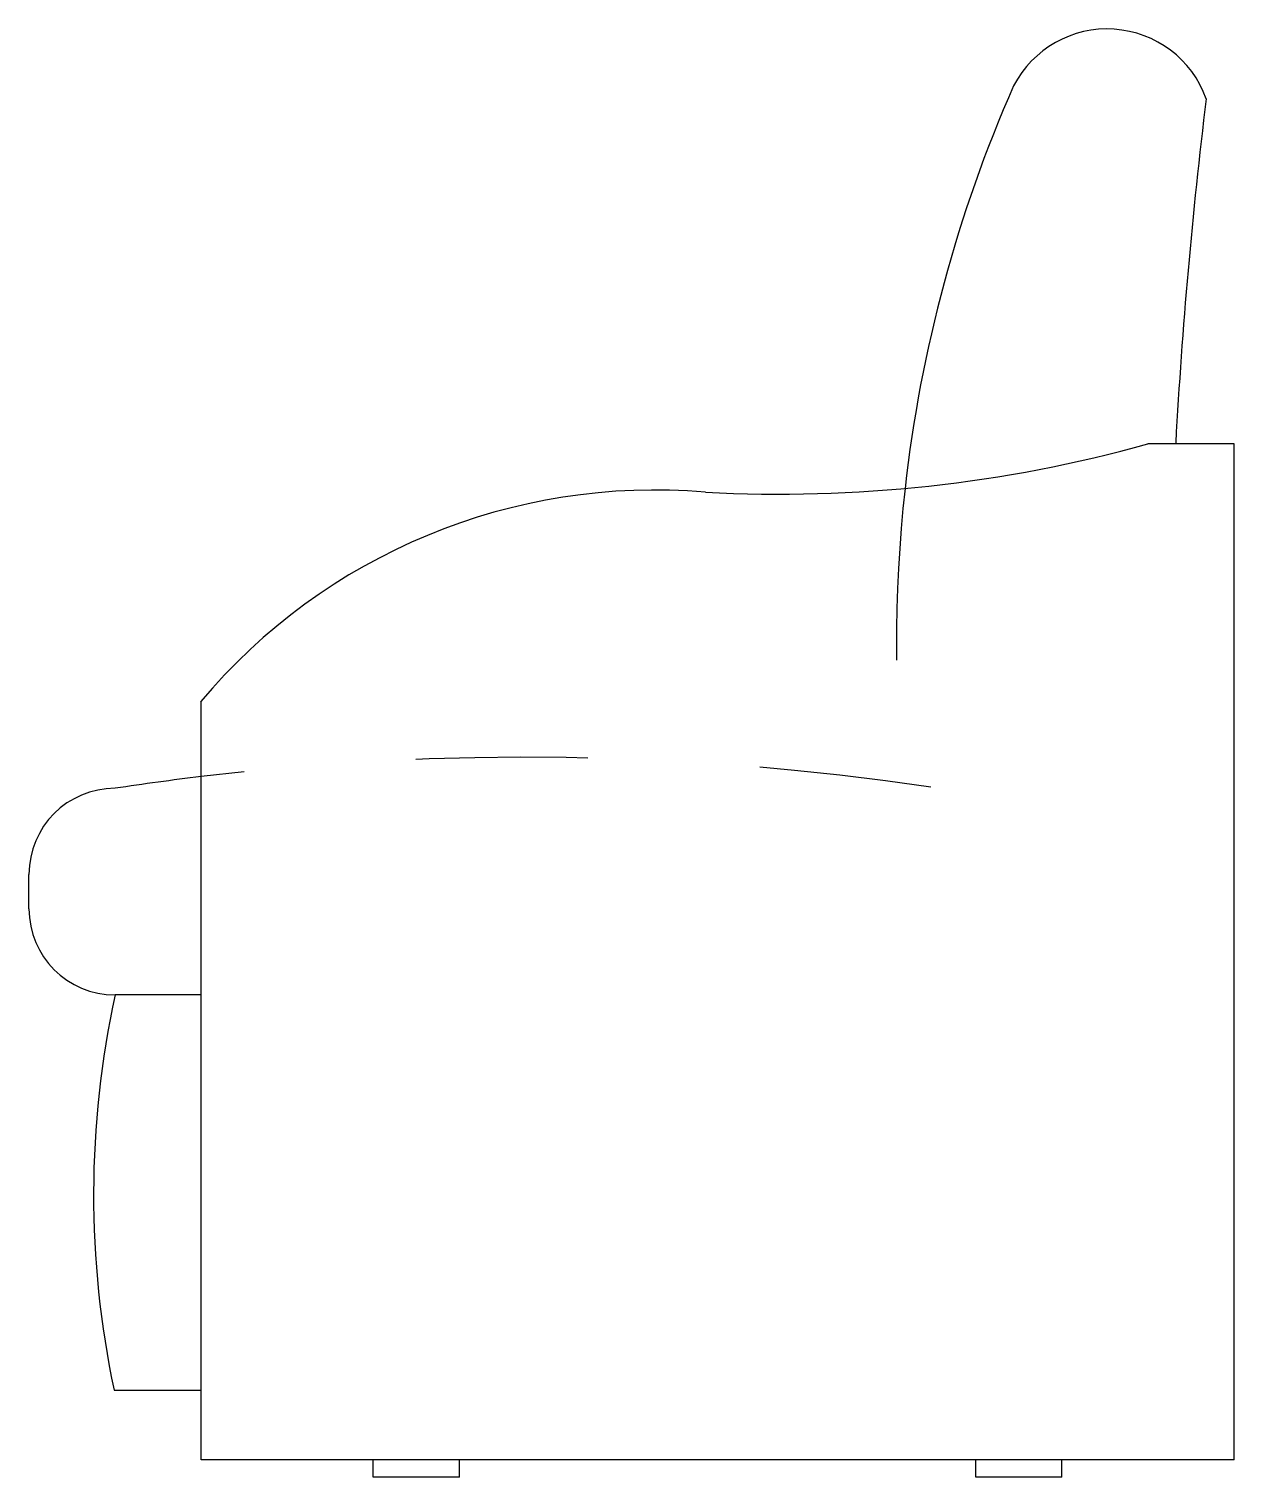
# Model space of a CAD drawing. Extents: x 19.998 to 20.698, y 6.953 to 7.794.
import ezdxf

# ---------------------------------------------------------------- set-up
doc = ezdxf.new("R2010")
doc.units = 0
doc.header["$LTSCALE"] = 0.2
doc.header["$MEASUREMENT"] = 0
doc.linetypes.add('HIDDEN2', pattern=[0.1875, 0.125, -0.0625])
doc.layers.add('AMBIENTACAO', color=31, linetype='CONTINUOUS')

msp = doc.modelspace()

# ---------------------------------------------------------------- linework, layer by layer
at = {"layer": 'AMBIENTACAO'}
for p, q in [((20.69813, 7.55307), (20.64813, 7.55307)), ((20.69813, 6.96307), (20.69813, 7.55307)), ((20.09813, 6.96307), (20.09813, 7.4037)), ((19.99813, 7.28307), (19.99813, 7.30307)), ((20.09813, 7.23307), (20.04813, 7.23307)), ((20.04759, 7.00345), (20.09813, 7.00345)), ((20.69813, 6.96307), (20.09813, 6.96307)), ((20.19813, 6.95307), (20.19813, 6.96307)), ((20.24813, 6.95307), (20.24813, 6.96307)), ((20.54813, 6.95307), (20.54813, 6.96307)), ((20.59813, 6.95307), (20.59813, 6.96307)), ((20.24813, 6.95307), (20.19813, 6.95307)), ((20.59813, 6.95307), (20.54813, 6.95307))]:
    msp.add_line(p, q, dxfattribs=at)
for centre, radius, start, end in [((20.62439, 7.73293), 0.06114, 19.73578, 152.64123), ((21.30215, 7.43818), 0.80009, 156.20157, 173.60819), ((23.64843, 7.39019), 2.98866, 173.01619, 176.86287), ((20.43402, 8.32465), 0.80074, 266.92966, 285.50885), ((20.36179, 7.18151), 0.3448, 85.11924, 139.95487), ((20.28704, 5.77811), 1.59298, 96.8109, 98.6258), ((20.04813, 7.30307), 0.05, 90, 180), ((20.04813, 7.28307), 0.05, 180, 270), ((20.58294, 7.11701), 0.54726, 167.75592, 191.97612)]:
    msp.add_arc(centre, radius, start, end, dxfattribs=at)
at = {"layer": 'AMBIENTACAO', "linetype": 'HIDDEN2'}
for centre, radius, start, end in [((21.30215, 7.43818), 0.80009, 173.60819, 186.95777), ((20.28704, 5.77811), 1.59298, 81.52092, 96.8109)]:
    msp.add_arc(centre, radius, start, end, dxfattribs=at)

doc.saveas('drawing.dxf')
